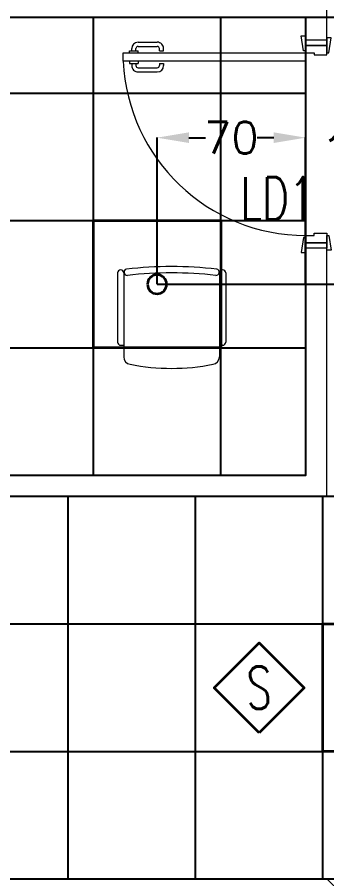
# Model space of a CAD drawing. Extents: x -12260 to 57327, y -29287 to 19916.
# Drawn here: x 21857 to 23316, y -2710 to 1348 of the extents above; entities that cross this region are included whole.
import ezdxf
from ezdxf.enums import TextEntityAlignment as Align

# ---------------------------------------------------------------- set-up
doc = ezdxf.new("R2010")
doc.units = 0
doc.header["$LTSCALE"] = 0.25
doc.linetypes.add('DASHDOT', pattern=[25.4, 12.7, -6.35, 0, -6.35])
doc.layers.add('01-First Floor$0$FALSE CEILING', color=251, linetype='Continuous')
for name, color, linetype, lineweight in [('01-First Floor$0$LOADING', 253, 'Continuous', 5), ('01-First Floor$0$Walls', 251, 'Continuous', 5), ('01-First Floor$0$Wooden Joinery', 251, 'Continuous', 5), ('E-DIM', 6, 'Continuous', 18), ('E-LITE-CIRC-NUMB', 6, 'Continuous', 25), ('E-LITE-CLNG', 150, 'Continuous', 35), ('E-LITE-CLNG-CNDT', 6, 'DASHDOT', 35), ('E-LITE-CTRL', 6, 'Continuous', 25), ('E-LITE-IDEN', 6, 'Continuous', 25), ('F-ALRM-CLNG @ 100', 33, 'Continuous', 35)]:
    doc.layers.add(name, color=color, linetype=linetype, lineweight=lineweight)
doc.styles.add('DC_SIMPLEX', font='SIMPLEX.shx', dxfattribs={"width": 0.7})
doc.styles.get("Standard").update_dxf_attribs({"font": 'romans.shx'})
doc.dimstyles.get("Standard").update_dxf_attribs({"dimtxt": 150, "dimasz": 150, "dimexe": 0.18, "dimexo": 0.0625, "dimgap": 0.09, "dimtad": 0, "dimtih": 1, "dimtoh": 1, "dimdec": 0, "dimlfac": 0.1, "dimzin": 0, "dimdsep": 46, "dimtxsty": 'Standard', "dimcen": 0.09, "dimclrd": 6, "dimadec": 0, "dimazin": 0, "dimtfac": 1, "dimtdec": 0, "dimtofl": 0, "dimtmove": 0, "dimatfit": 3, "dimfxl": 1, "dimtolj": 1, "dimtzin": 0, "dimarcsym": 0})

# ---------------------------------------------------------------- blocks, each defined once
blk = doc.blocks.new('01-First Floor$0$A$C72370EFE')
at = {"layer": '01-First Floor$0$Wooden Joinery'}
for p, q in [((-0.01, -0.04), (-0.02, -0.04)), ((-0.01, -0.03), (-0.01, -0.07)), ((0, -0.03), (-0.01, -0.03)), ((0.04, -0.03), (0.05, -0.03)), ((0.05, -0.03), (0.05, -0.07)), ((0.05, -0.04), (0.06, -0.04)), ((-0.05, -0.07), (-0.05, -0.16)), ((-0.03, -0.07), (-0.03, -0.16)), ((-0.01, -0.06), (-0.02, -0.06)), ((0, -0.07), (-0.01, -0.07)), ((0.04, -0.07), (0.05, -0.07)), ((0.05, -0.06), (0.06, -0.06)), ((0.07, -0.07), (0.07, -0.16)), ((0.09, -0.07), (0.09, -0.16)), ((-0.01, -0.17), (-0.02, -0.17)), ((-0.01, -0.19), (-0.02, -0.19)), ((-0.01, -0.17), (-0.01, -0.19)), ((0.05, -0.17), (0.06, -0.17)), ((0.05, -0.17), (0.05, -0.19)), ((0.05, -0.19), (0.06, -0.19))]:
    blk.add_line(p, q, dxfattribs=at)
for centre, radius, start, end in [((-0.02, -0.07), 0.03, 90, 180), ((0.06, -0.07), 0.03, 0, 90), ((-0.02, -0.07), 0.01, 90, 180), ((0.06, -0.07), 0.01, 0, 90), ((-0.02, -0.16), 0.03, 180, 270), ((-0.02, -0.16), 0.01, 180, 270), ((0.06, -0.16), 0.01, 270, 0), ((0.06, -0.16), 0.03, 270, 0)]:
    blk.add_arc(centre, radius, start, end, dxfattribs=at)
blk = doc.blocks.new('01-First Floor$0$A$C5DAD61B4')
at = {"layer": '01-First Floor$0$Wooden Joinery'}
for points in [[(80, 959.1), (80, 969.1), (10, 979.1), (10, 959.1)], [(940, 959.1), (940, 969.1), (1010, 979.1), (1010, 959.1)], [(70, 859.1), (70, 849.1), (0, 839.1), (0, 859.1)], [(120, 859.1), (120, 0), (80, 0), (80, 859.1)], [(950, 859.1), (950, 849.1), (1020, 839.1), (1020, 859.1)]]:
    blk.add_lwpolyline(points, close=True, dxfattribs=at)
for points in [[(45, 859.1), (45, 959.1), (20, 959.1), (20, 859.1), (45, 859.1)], [(45, 859.1), (80, 859.1), (80, 899.1), (90, 899.1), (90, 959.1), (45, 959.1), (45, 859.1)], [(975, 859.1), (940, 859.1), (940, 899.1), (930, 899.1), (930, 959.1), (975, 959.1), (975, 859.1)], [(975, 859.1), (975, 959.1), (1000, 959.1), (1000, 859.1), (975, 859.1)]]:
    blk.add_lwpolyline(points, dxfattribs=at)
blk.add_arc((80, 859.1), 860, 272.666, 0, dxfattribs=at)
at = {"layer": '01-First Floor$0$Wooden Joinery', "xscale": 999.9999999998854, "yscale": 999.9999999998854, "zscale": 999.9999999998854, "rotation": 180}
blk.add_blockref('01-First Floor$0$A$C72370EFE', (120, 0), dxfattribs=at)
blk = doc.blocks.new('01-First Floor$0$GF21016-P')
at = {"layer": '01-First Floor$0$LOADING', "extrusion": (-1.24384e-09, -1.20261e-09, -1)}
for p, q in [((0.0128, 0.0179), (0.0128, 0.4136)), ((0.4628, 0.0179), (0.4628, 0.4136)), ((-0.0172, 0.0179), (-0.0172, 0.3435)), ((-0.0022, 0.3585), (0.0128, 0.3585)), ((0.4778, 0.3585), (0.4628, 0.3585)), ((0.4928, 0.0179), (0.4928, 0.3435)), ((0.4778, 0.0029), (0.4778, 0.0029))]:
    blk.add_line(p, q, dxfattribs=at)
for centre, radius, start, end in [((-0.0478, 0.4136), 0.035, 0, 80.6557), ((-0.2378, -0.5362), 1.0036, 78.7568, 101.2432), ((-0.4278, 0.4136), 0.035, 99.3443, 180), ((0.0022, 0.3435), 0.015, 0, 90), ((-0.4778, 0.3435), 0.015, 90, 180), ((0.0022, 0.0179), 0.015, 270, 0), ((0.0022, 0.0179), 0.015, 180, 270), ((-0.0284, 0.0145), 0.015, 284.3864, 95.5209), ((-0.2378, 1.8734), 1.8855, 263.5119, 276.4881), ((-0.2378, 1.8928), 1.8749, 263.6341, 276.3659), ((-0.4471, 0.0145), 0.015, 84.4791, 255.6136), ((-0.4778, 0.0179), 0.015, 270, 0), ((-0.4778, 0.0179), 0.015, 180, 270)]:
    blk.add_arc(centre, radius, start, end, dxfattribs=at)
blk = doc.blocks.new('01-First Floor$0$ME19011A-P')
for p, q in [((-0.425, 0), (0.425, 0)), ((-0.425, 0), (-0.425, -0.015)), ((0.425, 0), (0.425, -0.015)), ((-0.425, -0.015), (0.425, -0.015)), ((-0.3675, -0.0198), (-0.2325, -0.0198)), ((-0.3675, -0.0198), (-0.3675, -0.0399)), ((-0.3675, -0.0399), (-0.2325, -0.0399)), ((-0.36, -0.015), (-0.36, -0.0198)), ((-0.24, -0.015), (-0.24, -0.0198)), ((-0.2325, -0.0198), (-0.2325, -0.0399)), ((-0.15, -0.015), (-0.15, -0.04)), ((-0.15, -0.025), (0, -0.025)), ((-0.15, -0.04), (-0.1187, -0.04)), ((-0.0887, -0.04), (-0.0637, -0.04)), ((-0.0606, -0.0371), (-0.0787, -0.0432)), ((-0.0402, -0.0312), (-0.0496, -0.0337)), ((-0.0376, -0.0409), (-0.0402, -0.0312)), ((-0.0379, -0.04), (0, -0.04)), ((0, -0.015), (0, -0.04)), ((0.1, -0.015), (0.1, -0.045)), ((0.1, -0.035), (0.2, -0.035)), ((0.2, -0.045), (0.2, -0.015)), ((0.2818, -0.015), (0.2484, -0.015)), ((0.2484, -0.0243), (0.2484, -0.015)), ((0.2818, -0.0243), (0.2484, -0.0243)), ((0.2818, -0.0243), (0.2818, -0.015)), ((0.3211, -0.015), (0.2877, -0.015)), ((0.2877, -0.015), (0.2877, -0.0531)), ((0.3211, -0.0243), (0.2877, -0.0243)), ((0.3211, -0.0531), (0.3211, -0.015)), ((0.3623, -0.015), (0.3289, -0.015)), ((0.3289, -0.015), (0.3289, -0.0531)), ((0.3623, -0.0243), (0.3289, -0.0243)), ((0.3623, -0.0531), (0.3623, -0.015)), ((0.3682, -0.0243), (0.3682, -0.015)), ((0.3682, -0.015), (0.4016, -0.015)), ((0.3682, -0.0243), (0.4016, -0.0243)), ((0.4016, -0.0243), (0.4016, -0.015)), ((-0.0787, -0.0432), (-0.077, -0.0497)), ((-0.0582, -0.046), (-0.077, -0.0497)), ((-0.047, -0.0434), (-0.0376, -0.0409)), ((0.1, -0.045), (0.2, -0.045)), ((0.2877, -0.0531), (0.3211, -0.0531)), ((0.3289, -0.0531), (0.3623, -0.0531))]:
    blk.add_line(p, q)
blk.add_lwpolyline([(-0.1187, -0.0482), (-0.0887, -0.0482), (-0.0887, -0.0382), (-0.1187, -0.0382)], close=True)
at = {"color": 8, "const_width": 0.000601}
for points in [[(0.3044, -0.0531, -0.184574), (0.2977, -0.0636, -1.44364), (0.2961, -0.0581, -0.837915), (0.2969, -0.0664, -0.30536), (0.2839, -0.062, -1.584726), (0.2894, -0.0609, -0.253153), (0.2827, -0.0684, -0.874198), (0.2775, -0.0585, -0.915253), (0.2791, -0.0658, -0.223821), (0.2683, -0.0644, -1.703343), (0.272, -0.0597, -0.588962), (0.2621, -0.068, -0.717795), (0.2625, -0.0581, -0.983104), (0.2645, -0.0644, -0.326362), (0.2534, -0.0609, -0.758716), (0.2609, -0.0514, -0.906186), (0.2593, -0.0565, -0.189488), (0.2526, -0.0522, -0.7948), (0.2613, -0.0423, -1.223996), (0.2574, -0.047, -0.072149), (0.2534, -0.0403, -0.645886), (0.2609, -0.0324, -1.366917), (0.2574, -0.0371, -0.078415), (0.2542, -0.0308, -0.723006), (0.2613, -0.0256, -1.105484), (0.2582, -0.0292, -0.221197), (0.2566, -0.0243, -0.221197)], [(0.3456, -0.0531, 0.184574), (0.3523, -0.0636, 1.44364), (0.3539, -0.0581, 0.837915), (0.3531, -0.0664, 0.30536), (0.3661, -0.062, 1.584726), (0.3606, -0.0609, 0.253153), (0.3673, -0.0684, 0.874198), (0.3725, -0.0585, 0.915253), (0.3709, -0.0658, 0.223821), (0.3817, -0.0644, 1.703343), (0.378, -0.0597, 0.588962), (0.3879, -0.068, 0.717795), (0.3875, -0.0581, 0.983104), (0.3855, -0.0644, 0.326362), (0.3966, -0.0609, 0.758716), (0.3891, -0.0514, 0.906186), (0.3907, -0.0565, 0.189488), (0.3974, -0.0522, 0.7948), (0.3887, -0.0423, 1.223996), (0.3926, -0.047, 0.072149), (0.3966, -0.0403, 0.645886), (0.3891, -0.0324, 1.366917), (0.3926, -0.0371, 0.078415), (0.3958, -0.0308, 0.723006), (0.3887, -0.0256, 1.105484), (0.3918, -0.0292, 0.221197), (0.3934, -0.0243, 0.221197)]]:
    blk.add_lwpolyline(points, format="xyb", dxfattribs=at)
blk.add_circle((-0.0537, -0.04), 0.0075)
for centre, radius, start, end in [((-0.1037, -0.04), 0.01, 10.4593, 169.5407), ((-0.1037, -0.04), 0.0075, 14.0075, 165.9925), ((-0.0537, -0.04), 0.01, 45, 180)]:
    blk.add_arc(centre, radius, start, end)
blk = doc.blocks.new('01-First Floor$0$M.44.57.64')
at = {"layer": '01-First Floor$0$LOADING', "xscale": 1000.000000000002, "yscale": 1000.000000000002, "zscale": 1000.000000000002, "rotation": 225.9999036123427}
blk.add_blockref('01-First Floor$0$ME19011A-P', (-80806.9, 16720.7), dxfattribs=at)
blk = doc.blocks.new('01-First Floor')
at = {"layer": '01-First Floor$0$FALSE CEILING', "linetype": 'Continuous'}
for p, q in [((22215.6, -810), (22215.6, 1347.6)), ((22815.6, -810), (22815.6, 1347.6)), ((19215.6, 990), (23215.6, 990)), ((19215.6, 390), (23215.6, 390)), ((19215.6, -210), (23215.6, -210)), ((22096.4, -2710), (22096.4, -910)), ((22696.4, -2710), (22696.4, -910)), ((23296.4, -2710), (23296.4, -910)), ((8296.4, -1510), (48976, -1510)), ((8296.4, -2110), (48976, -2110))]:
    blk.add_line(p, q, dxfattribs=at)
at = {"layer": '01-First Floor$0$FALSE CEILING'}
blk.add_lwpolyline([(19215.6, 1347.6), (23215.6, 1347.6), (23215.6, -810), (19215.6, -810)], close=True, dxfattribs=at)
blk.add_lwpolyline([(48976, -910), (8296.4, -910), (8296.4, -2710), (48976, -2710), (48976, -910)], dxfattribs=at)
at = {"layer": '01-First Floor$0$Walls'}
for p, q in [((23315.6, 1240), (23315.6, 3930)), ((23215.6, 1347.6, 0), (19215.6, 1347.6, 0)), ((23215.6, 1347.6, 0), (23215.6, 1240)), ((23315.6, 1240), (23215.6, 1240)), ((23215.6, 260), (23215.6, -810)), ((23315.6, 260), (23215.6, 260)), ((23315.6, -910), (23315.6, 260)), ((23215.6, -810), (19215.6, -810)), ((23315.6, -910), (16176, -910)), ((16176, -2710), (23315.6, -2710)), ((23315.6, -2710), (23976, -3370.4))]:
    blk.add_line(p, q, dxfattribs=at)
at = {"layer": '01-First Floor$0$LOADING', "extrusion": (-3.71208e-07, 7.42354e-07, -1), "xscale": 1000.000000000001, "yscale": 1000.000000000001, "zscale": 1000.000000000001, "rotation": 179.999974886666}
blk.add_blockref('01-First Floor$0$GF21016-P', (-22346.5, 161.2, 0.1), dxfattribs=at)
at = {"layer": '01-First Floor$0$LOADING', "rotation": 134.0000963876573}
blk.add_blockref('01-First Floor$0$M.44.57.64', (-21636.7, 66932.7, -0.1), dxfattribs=at)
at = {"layer": '01-First Floor$0$Wooden Joinery', "rotation": 270}
blk.add_blockref('01-First Floor$0$A$C5DAD61B4', (22356.5, 1260), dxfattribs=at)
blk = doc.blocks.new('*U16')
blk.add_lwpolyline([(-300, 300), (-300, -300), (300, -300), (300, 300)], close=True)
blk.add_circle((0, 0), 45)
at = {"layer": 'E-LITE-CIRC-NUMB', "style": 'DC_SIMPLEX', "width": 0.7, "flags": 8}
blk.add_attdef('CIRCUIT', text='', height=200, rotation=0, dxfattribs=at).set_placement((-473.9, 300), align=Align.RIGHT)
at = {"layer": 'E-LITE-CTRL', "style": 'DC_SIMPLEX', "width": 0.7, "flags": 8}
blk.add_attdef('CONTROL', (1118.9, -935), '', height=200, rotation=360, dxfattribs=at)
at = {"layer": 'E-LITE-IDEN', "style": 'DC_SIMPLEX', "width": 0.7, "flags": 8}
blk.add_attdef('TYPE', (460.4, 457.6), '', height=200, rotation=360, dxfattribs=at)
blk = doc.blocks.new('A$C5CF53093')
blk.add_lwpolyline([(0, -212.1), (-212.1, 0), (0, 212.1), (212.1, 0)], close=True)
blk = doc.blocks.new('*U50')
at = {"xscale": 0.01, "yscale": 0.01, "zscale": 0.01}
blk.add_blockref('A$C5CF53093', (0.007, -0.007), dxfattribs=at)
at = {"color": 6, "style": 'DC_SIMPLEX', "width": 0.7, "flags": 8}
blk.add_attdef('TYPE', text='', height=2, rotation=360, dxfattribs=at).set_placement((0, 0), align=Align.MIDDLE_CENTER)
blk = doc.blocks.new('*D287')
at = {"layer": 'Defpoints', "color": 0}
for p in [(23215.6, 780.4), (22515.6, 90), (23215.6, 90)]:
    blk.add_point(p, dxfattribs=at)
at = {"layer": 'E-DIM', "color": 0, "lineweight": -2, "transparency": 16777216}
for p, q in [((22515.6, 90.1), (22515.6, 780.5)), ((23215.6, 90.1), (23215.6, 780.5))]:
    blk.add_line(p, q, dxfattribs=at)
at = {"layer": 'E-DIM', "color": 6, "lineweight": -2, "transparency": 16777216}
for p, q in [((22665.6, 780.4), (22744.1, 780.4)), ((23065.6, 780.4), (22987.1, 780.4))]:
    blk.add_line(p, q, dxfattribs=at)
at = {"layer": 'E-DIM', "color": 6, "transparency": 16777216}
for points in [[(22665.6, 805.4), (22665.6, 755.4), (22515.6, 780.4)], [(23065.6, 805.4), (23065.6, 755.4), (23215.6, 780.4)]]:
    blk.add_solid(points, dxfattribs=at)
at = {"layer": 'E-DIM', "color": 7, "transparency": 16777216, "insert": (22865.6, 780.4), "char_height": 150, "attachment_point": 5}
blk.add_mtext('\\A1;70', dxfattribs=at)
blk = doc.blocks.new('*D288')
at = {"layer": 'Defpoints', "color": 0}
for p in [(22515.6, 1347.6, 0), (23482.2, 1347.6), (22515.6, 90)]:
    blk.add_point(p, dxfattribs=at)
at = {"layer": 'E-DIM', "color": 0, "lineweight": -2, "transparency": 16777216}
for p, q in [((22515.6, 1347.6), (23482.4, 1347.6)), ((22515.6, 90), (23482.4, 90))]:
    blk.add_line(p, q, dxfattribs=at)
at = {"layer": 'E-DIM', "color": 6, "lineweight": -2, "transparency": 16777216}
for p, q in [((23482.2, 1197.6), (23482.2, 793.9)), ((23482.2, 240), (23482.2, 643.7))]:
    blk.add_line(p, q, dxfattribs=at)
at = {"layer": 'E-DIM', "color": 6, "transparency": 16777216}
for points in [[(23457.2, 1197.6), (23507.2, 1197.6), (23482.2, 1347.6)], [(23457.2, 240), (23507.2, 240), (23482.2, 90)]]:
    blk.add_solid(points, dxfattribs=at)
at = {"layer": 'E-DIM', "color": 7, "transparency": 16777216, "insert": (23482.2, 718.8), "char_height": 150, "attachment_point": 5}
blk.add_mtext('\\A1;126', dxfattribs=at)

msp = doc.modelspace()

# ---------------------------------------------------------------- block references
at = {"layer": 'E-LITE-CLNG'}
ref = msp.add_blockref('*U16', (22515.6, 90), dxfattribs=dict(at, xscale=-1))
ref.add_attrib('TYPE', 'LD1', (22909.1, 394.5), dxfattribs={"layer": 'E-LITE-IDEN', "height": 200, "rotation": 0, "style": 'DC_SIMPLEX', "width": 0.7, "flags": 8})
ref = msp.add_blockref('*U16', (23596.4, -1810, 0), dxfattribs=dict(at, xscale=-1))
ref.add_attrib('TYPE', 'LD1', (23989.9, -1505.5, 0), dxfattribs={"layer": 'E-LITE-IDEN', "height": 200, "rotation": 0, "style": 'DC_SIMPLEX', "width": 0.7, "flags": 8})
at = {"layer": 'E-LITE-CLNG-CNDT'}
msp.add_blockref('01-First Floor', (0, 0), dxfattribs=at)
at = {"layer": 'F-ALRM-CLNG @ 100', "xscale": 100, "yscale": 100, "zscale": 100}
msp.add_blockref('*U50', (22996.4, -1810), dxfattribs=at).add_auto_attribs({'TYPE': 'S'})

# ---------------------------------------------------------------- dimensions: what is measured, and where the dimension line sits
at = {"layer": 'E-DIM'}
dim = msp.add_linear_dim(base=(23482.2, 1347.6), p1=(22515.6, 90), p2=(22515.6, 1347.6, 0), angle=90, dimstyle='Standard', override={"dimclrt": 7}, dxfattribs=at)
dim.commit()
dim.dimension.update_dxf_attribs({"geometry": '*D288', "text_midpoint": (23482.2, 718.8)})
dim = msp.add_linear_dim(base=(23215.6, 780.4), p1=(22515.6, 90), p2=(23215.6, 90), dimstyle='Standard', override={"dimclrt": 7}, dxfattribs=at)
dim.commit()
dim.dimension.update_dxf_attribs({"geometry": '*D287', "text_midpoint": (22865.6, 780.4)})

doc.saveas('drawing.dxf')
